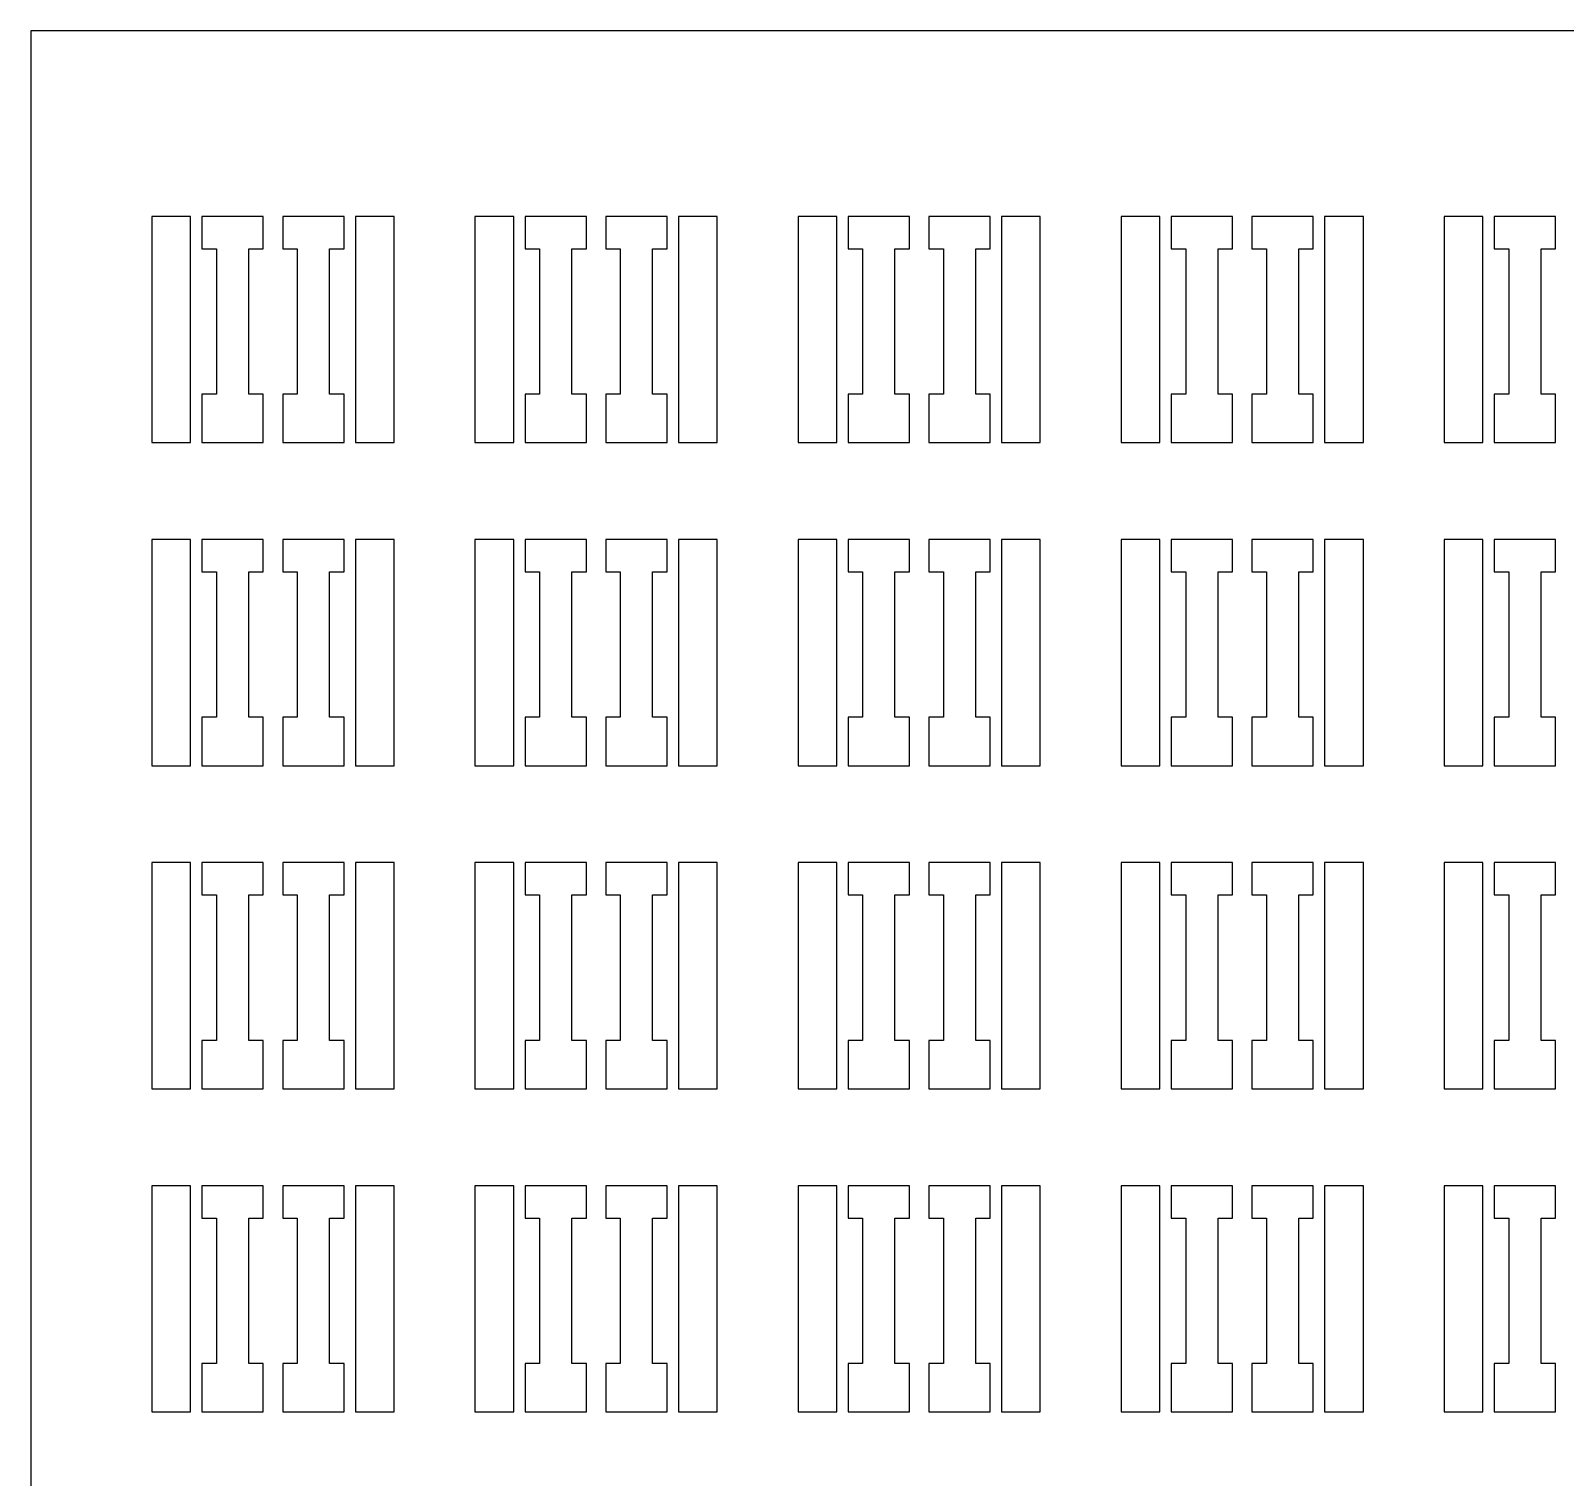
# Model space of a CAD drawing. Header units: millimetres. Extents: x -663 to 207, y 62 to 291.
# Drawn here: x -322.8 to -227.8, y 167.5 to 257 of the extents above; entities that cross this region are included whole.
import ezdxf

# ---------------------------------------------------------------- set-up
doc = ezdxf.new("R2010")
doc.units = ezdxf.units.MM
doc.layers.add('MASK', color=3, linetype='Continuous')

msp = doc.modelspace()

# ---------------------------------------------------------------- linework, layer by layer
at = {"layer": 'MASK'}
for points in [[(-132.846981, 257.048787), (-322.846981, 257.048787)], [(-322.846981, 257.048787), (-322.846981, 62.048787)], [(-315.346981, 245.548787), (-315.346981, 231.548787)], [(-312.946981, 245.548787), (-315.346981, 245.548787)], [(-312.946981, 231.548787), (-312.946981, 245.548787)], [(-312.246981, 245.548787), (-312.246981, 243.548787)], [(-308.446981, 245.548787), (-312.246981, 245.548787)], [(-308.446981, 243.548787), (-308.446981, 245.548787)], [(-307.246981, 245.548787), (-307.246981, 243.548787)], [(-303.446981, 245.548787), (-307.246981, 245.548787)], [(-303.446981, 243.548787), (-303.446981, 245.548787)], [(-302.746981, 245.548787), (-302.746981, 231.548787)], [(-300.346981, 245.548787), (-302.746981, 245.548787)], [(-300.346981, 231.548787), (-300.346981, 245.548787)], [(-295.346981, 245.548787), (-295.346981, 231.548787)], [(-292.946981, 245.548787), (-295.346981, 245.548787)], [(-292.946981, 231.548787), (-292.946981, 245.548787)], [(-292.246981, 245.548787), (-292.246981, 243.548787)], [(-288.446981, 245.548787), (-292.246981, 245.548787)], [(-288.446981, 243.548787), (-288.446981, 245.548787)], [(-287.246981, 245.548787), (-287.246981, 243.548787)], [(-283.446981, 245.548787), (-287.246981, 245.548787)], [(-283.446981, 243.548787), (-283.446981, 245.548787)], [(-282.746981, 245.548787), (-282.746981, 231.548787)], [(-280.346981, 245.548787), (-282.746981, 245.548787)], [(-280.346981, 231.548787), (-280.346981, 245.548787)], [(-275.346981, 245.548787), (-275.346981, 231.548787)], [(-272.946981, 245.548787), (-275.346981, 245.548787)], [(-272.946981, 231.548787), (-272.946981, 245.548787)], [(-272.246981, 245.548787), (-272.246981, 243.548787)], [(-268.446981, 245.548787), (-272.246981, 245.548787)], [(-268.446981, 243.548787), (-268.446981, 245.548787)], [(-267.246981, 245.548787), (-267.246981, 243.548787)], [(-263.446981, 245.548787), (-267.246981, 245.548787)], [(-263.446981, 243.548787), (-263.446981, 245.548787)], [(-262.746981, 245.548787), (-262.746981, 231.548787)], [(-260.346981, 245.548787), (-262.746981, 245.548787)], [(-260.346981, 231.548787), (-260.346981, 245.548787)], [(-255.346981, 245.548787), (-255.346981, 231.548787)], [(-252.946981, 245.548787), (-255.346981, 245.548787)], [(-252.946981, 231.548787), (-252.946981, 245.548787)], [(-252.246981, 245.548787), (-252.246981, 243.548787)], [(-248.446981, 245.548787), (-252.246981, 245.548787)], [(-248.446981, 243.548787), (-248.446981, 245.548787)], [(-247.246981, 245.548787), (-247.246981, 243.548787)], [(-243.446981, 245.548787), (-247.246981, 245.548787)], [(-243.446981, 243.548787), (-243.446981, 245.548787)], [(-242.746981, 245.548787), (-242.746981, 231.548787)], [(-240.346981, 245.548787), (-242.746981, 245.548787)], [(-240.346981, 231.548787), (-240.346981, 245.548787)], [(-235.346981, 245.548787), (-235.346981, 231.548787)], [(-232.946981, 245.548787), (-235.346981, 245.548787)], [(-232.946981, 231.548787), (-232.946981, 245.548787)], [(-232.246981, 245.548787), (-232.246981, 243.548787)], [(-228.446981, 245.548787), (-232.246981, 245.548787)], [(-228.446981, 243.548787), (-228.446981, 245.548787)], [(-312.246981, 243.548787), (-311.346981, 243.548787)], [(-311.346981, 243.548787), (-311.346981, 234.548787)], [(-309.346981, 234.548232), (-309.346981, 243.548787)], [(-309.346981, 243.548787), (-308.446981, 243.548787)], [(-307.246981, 243.548787), (-306.346981, 243.548787)], [(-306.346981, 243.548787), (-306.346981, 234.548787)], [(-304.346981, 234.548232), (-304.346981, 243.548787)], [(-304.346981, 243.548787), (-303.446981, 243.548787)], [(-292.246981, 243.548787), (-291.346981, 243.548787)], [(-291.346981, 243.548787), (-291.346981, 234.548787)], [(-289.346981, 234.548232), (-289.346981, 243.548787)], [(-289.346981, 243.548787), (-288.446981, 243.548787)], [(-287.246981, 243.548787), (-286.346981, 243.548787)], [(-286.346981, 243.548787), (-286.346981, 234.548787)], [(-284.346981, 234.548232), (-284.346981, 243.548787)], [(-284.346981, 243.548787), (-283.446981, 243.548787)], [(-272.246981, 243.548787), (-271.346981, 243.548787)], [(-271.346981, 243.548787), (-271.346981, 234.548787)], [(-269.346981, 234.548232), (-269.346981, 243.548787)], [(-269.346981, 243.548787), (-268.446981, 243.548787)], [(-267.246981, 243.548787), (-266.346981, 243.548787)], [(-266.346981, 243.548787), (-266.346981, 234.548787)], [(-264.346981, 234.548232), (-264.346981, 243.548787)], [(-264.346981, 243.548787), (-263.446981, 243.548787)], [(-252.246981, 243.548787), (-251.346981, 243.548787)], [(-251.346981, 243.548787), (-251.346981, 234.548787)], [(-249.346981, 234.548232), (-249.346981, 243.548787)], [(-249.346981, 243.548787), (-248.446981, 243.548787)], [(-247.246981, 243.548787), (-246.346981, 243.548787)], [(-246.346981, 243.548787), (-246.346981, 234.548787)], [(-244.346981, 234.548232), (-244.346981, 243.548787)], [(-244.346981, 243.548787), (-243.446981, 243.548787)], [(-232.246981, 243.548787), (-231.346981, 243.548787)], [(-231.346981, 243.548787), (-231.346981, 234.548787)], [(-229.346981, 234.548232), (-229.346981, 243.548787)], [(-229.346981, 243.548787), (-228.446981, 243.548787)], [(-312.246981, 234.548787), (-312.246981, 231.548787)], [(-311.346981, 234.548787), (-312.246981, 234.548787)], [(-308.446981, 234.548232), (-309.346981, 234.548232)], [(-308.446981, 231.548787), (-308.446981, 234.548232)], [(-307.246981, 234.548787), (-307.246981, 231.548787)], [(-306.346981, 234.548787), (-307.246981, 234.548787)], [(-303.446981, 234.548232), (-304.346981, 234.548232)], [(-303.446981, 231.548787), (-303.446981, 234.548232)], [(-292.246981, 234.548787), (-292.246981, 231.548787)], [(-291.346981, 234.548787), (-292.246981, 234.548787)], [(-288.446981, 234.548232), (-289.346981, 234.548232)], [(-288.446981, 231.548787), (-288.446981, 234.548232)], [(-287.246981, 234.548787), (-287.246981, 231.548787)], [(-286.346981, 234.548787), (-287.246981, 234.548787)], [(-283.446981, 234.548232), (-284.346981, 234.548232)], [(-283.446981, 231.548787), (-283.446981, 234.548232)], [(-272.246981, 234.548787), (-272.246981, 231.548787)], [(-271.346981, 234.548787), (-272.246981, 234.548787)], [(-268.446981, 234.548232), (-269.346981, 234.548232)], [(-268.446981, 231.548787), (-268.446981, 234.548232)], [(-267.246981, 234.548787), (-267.246981, 231.548787)], [(-266.346981, 234.548787), (-267.246981, 234.548787)], [(-263.446981, 234.548232), (-264.346981, 234.548232)], [(-263.446981, 231.548787), (-263.446981, 234.548232)], [(-252.246981, 234.548787), (-252.246981, 231.548787)], [(-251.346981, 234.548787), (-252.246981, 234.548787)], [(-248.446981, 234.548232), (-249.346981, 234.548232)], [(-248.446981, 231.548787), (-248.446981, 234.548232)], [(-247.246981, 234.548787), (-247.246981, 231.548787)], [(-246.346981, 234.548787), (-247.246981, 234.548787)], [(-243.446981, 234.548232), (-244.346981, 234.548232)], [(-243.446981, 231.548787), (-243.446981, 234.548232)], [(-232.246981, 234.548787), (-232.246981, 231.548787)], [(-231.346981, 234.548787), (-232.246981, 234.548787)], [(-228.446981, 234.548232), (-229.346981, 234.548232)], [(-228.446981, 231.548787), (-228.446981, 234.548232)], [(-315.346981, 231.548787), (-312.946981, 231.548787)], [(-312.246981, 231.548787), (-308.446981, 231.548787)], [(-307.246981, 231.548787), (-303.446981, 231.548787)], [(-302.746981, 231.548787), (-300.346981, 231.548787)], [(-295.346981, 231.548787), (-292.946981, 231.548787)], [(-292.246981, 231.548787), (-288.446981, 231.548787)], [(-287.246981, 231.548787), (-283.446981, 231.548787)], [(-282.746981, 231.548787), (-280.346981, 231.548787)], [(-275.346981, 231.548787), (-272.946981, 231.548787)], [(-272.246981, 231.548787), (-268.446981, 231.548787)], [(-267.246981, 231.548787), (-263.446981, 231.548787)], [(-262.746981, 231.548787), (-260.346981, 231.548787)], [(-255.346981, 231.548787), (-252.946981, 231.548787)], [(-252.246981, 231.548787), (-248.446981, 231.548787)], [(-247.246981, 231.548787), (-243.446981, 231.548787)], [(-242.746981, 231.548787), (-240.346981, 231.548787)], [(-235.346981, 231.548787), (-232.946981, 231.548787)], [(-232.246981, 231.548787), (-228.446981, 231.548787)], [(-315.346981, 225.548787), (-315.346981, 211.548787)], [(-312.946981, 225.548787), (-315.346981, 225.548787)], [(-312.946981, 211.548787), (-312.946981, 225.548787)], [(-312.246981, 225.548787), (-312.246981, 223.548787)], [(-308.446981, 225.548787), (-312.246981, 225.548787)], [(-308.446981, 223.548787), (-308.446981, 225.548787)], [(-307.246981, 225.548787), (-307.246981, 223.548787)], [(-303.446981, 225.548787), (-307.246981, 225.548787)], [(-303.446981, 223.548787), (-303.446981, 225.548787)], [(-302.746981, 225.548787), (-302.746981, 211.548787)], [(-300.346981, 225.548787), (-302.746981, 225.548787)], [(-300.346981, 211.548787), (-300.346981, 225.548787)], [(-295.346981, 225.548787), (-295.346981, 211.548787)], [(-292.946981, 225.548787), (-295.346981, 225.548787)], [(-292.946981, 211.548787), (-292.946981, 225.548787)], [(-292.246981, 225.548787), (-292.246981, 223.548787)], [(-288.446981, 225.548787), (-292.246981, 225.548787)], [(-288.446981, 223.548787), (-288.446981, 225.548787)], [(-287.246981, 225.548787), (-287.246981, 223.548787)], [(-283.446981, 225.548787), (-287.246981, 225.548787)], [(-283.446981, 223.548787), (-283.446981, 225.548787)], [(-282.746981, 225.548787), (-282.746981, 211.548787)], [(-280.346981, 225.548787), (-282.746981, 225.548787)], [(-280.346981, 211.548787), (-280.346981, 225.548787)], [(-275.346981, 225.548787), (-275.346981, 211.548787)], [(-272.946981, 225.548787), (-275.346981, 225.548787)], [(-272.946981, 211.548787), (-272.946981, 225.548787)], [(-272.246981, 225.548787), (-272.246981, 223.548787)], [(-268.446981, 225.548787), (-272.246981, 225.548787)], [(-268.446981, 223.548787), (-268.446981, 225.548787)], [(-267.246981, 225.548787), (-267.246981, 223.548787)], [(-263.446981, 225.548787), (-267.246981, 225.548787)], [(-263.446981, 223.548787), (-263.446981, 225.548787)], [(-262.746981, 225.548787), (-262.746981, 211.548787)], [(-260.346981, 225.548787), (-262.746981, 225.548787)], [(-260.346981, 211.548787), (-260.346981, 225.548787)], [(-255.346981, 225.548787), (-255.346981, 211.548787)], [(-252.946981, 225.548787), (-255.346981, 225.548787)], [(-252.946981, 211.548787), (-252.946981, 225.548787)], [(-252.246981, 225.548787), (-252.246981, 223.548787)], [(-248.446981, 225.548787), (-252.246981, 225.548787)], [(-248.446981, 223.548787), (-248.446981, 225.548787)], [(-247.246981, 225.548787), (-247.246981, 223.548787)], [(-243.446981, 225.548787), (-247.246981, 225.548787)], [(-243.446981, 223.548787), (-243.446981, 225.548787)], [(-242.746981, 225.548787), (-242.746981, 211.548787)], [(-240.346981, 225.548787), (-242.746981, 225.548787)], [(-240.346981, 211.548787), (-240.346981, 225.548787)], [(-235.346981, 225.548787), (-235.346981, 211.548787)], [(-232.946981, 225.548787), (-235.346981, 225.548787)], [(-232.946981, 211.548787), (-232.946981, 225.548787)], [(-232.246981, 225.548787), (-232.246981, 223.548787)], [(-228.446981, 225.548787), (-232.246981, 225.548787)], [(-228.446981, 223.548787), (-228.446981, 225.548787)], [(-312.246981, 223.548787), (-311.346981, 223.548787)], [(-311.346981, 223.548787), (-311.346981, 214.548787)], [(-309.346981, 214.548232), (-309.346981, 223.548787)], [(-309.346981, 223.548787), (-308.446981, 223.548787)], [(-307.246981, 223.548787), (-306.346981, 223.548787)], [(-306.346981, 223.548787), (-306.346981, 214.548787)], [(-304.346981, 214.548232), (-304.346981, 223.548787)], [(-304.346981, 223.548787), (-303.446981, 223.548787)], [(-292.246981, 223.548787), (-291.346981, 223.548787)], [(-291.346981, 223.548787), (-291.346981, 214.548787)], [(-289.346981, 214.548232), (-289.346981, 223.548787)], [(-289.346981, 223.548787), (-288.446981, 223.548787)], [(-287.246981, 223.548787), (-286.346981, 223.548787)], [(-286.346981, 223.548787), (-286.346981, 214.548787)], [(-284.346981, 214.548232), (-284.346981, 223.548787)], [(-284.346981, 223.548787), (-283.446981, 223.548787)], [(-272.246981, 223.548787), (-271.346981, 223.548787)], [(-271.346981, 223.548787), (-271.346981, 214.548787)], [(-269.346981, 214.548232), (-269.346981, 223.548787)], [(-269.346981, 223.548787), (-268.446981, 223.548787)], [(-267.246981, 223.548787), (-266.346981, 223.548787)], [(-266.346981, 223.548787), (-266.346981, 214.548787)], [(-264.346981, 214.548232), (-264.346981, 223.548787)], [(-264.346981, 223.548787), (-263.446981, 223.548787)], [(-252.246981, 223.548787), (-251.346981, 223.548787)], [(-251.346981, 223.548787), (-251.346981, 214.548787)], [(-249.346981, 214.548232), (-249.346981, 223.548787)], [(-249.346981, 223.548787), (-248.446981, 223.548787)], [(-247.246981, 223.548787), (-246.346981, 223.548787)], [(-246.346981, 223.548787), (-246.346981, 214.548787)], [(-244.346981, 214.548232), (-244.346981, 223.548787)], [(-244.346981, 223.548787), (-243.446981, 223.548787)], [(-232.246981, 223.548787), (-231.346981, 223.548787)], [(-231.346981, 223.548787), (-231.346981, 214.548787)], [(-229.346981, 214.548232), (-229.346981, 223.548787)], [(-229.346981, 223.548787), (-228.446981, 223.548787)], [(-312.246981, 214.548787), (-312.246981, 211.548787)], [(-311.346981, 214.548787), (-312.246981, 214.548787)], [(-308.446981, 214.548232), (-309.346981, 214.548232)], [(-308.446981, 211.548787), (-308.446981, 214.548232)], [(-307.246981, 214.548787), (-307.246981, 211.548787)], [(-306.346981, 214.548787), (-307.246981, 214.548787)], [(-303.446981, 214.548232), (-304.346981, 214.548232)], [(-303.446981, 211.548787), (-303.446981, 214.548232)], [(-292.246981, 214.548787), (-292.246981, 211.548787)], [(-291.346981, 214.548787), (-292.246981, 214.548787)], [(-288.446981, 214.548232), (-289.346981, 214.548232)], [(-288.446981, 211.548787), (-288.446981, 214.548232)], [(-287.246981, 214.548787), (-287.246981, 211.548787)], [(-286.346981, 214.548787), (-287.246981, 214.548787)], [(-283.446981, 214.548232), (-284.346981, 214.548232)], [(-283.446981, 211.548787), (-283.446981, 214.548232)], [(-272.246981, 214.548787), (-272.246981, 211.548787)], [(-271.346981, 214.548787), (-272.246981, 214.548787)], [(-268.446981, 214.548232), (-269.346981, 214.548232)], [(-268.446981, 211.548787), (-268.446981, 214.548232)], [(-267.246981, 214.548787), (-267.246981, 211.548787)], [(-266.346981, 214.548787), (-267.246981, 214.548787)], [(-263.446981, 214.548232), (-264.346981, 214.548232)], [(-263.446981, 211.548787), (-263.446981, 214.548232)], [(-252.246981, 214.548787), (-252.246981, 211.548787)], [(-251.346981, 214.548787), (-252.246981, 214.548787)], [(-248.446981, 214.548232), (-249.346981, 214.548232)], [(-248.446981, 211.548787), (-248.446981, 214.548232)], [(-247.246981, 214.548787), (-247.246981, 211.548787)], [(-246.346981, 214.548787), (-247.246981, 214.548787)], [(-243.446981, 214.548232), (-244.346981, 214.548232)], [(-243.446981, 211.548787), (-243.446981, 214.548232)], [(-232.246981, 214.548787), (-232.246981, 211.548787)], [(-231.346981, 214.548787), (-232.246981, 214.548787)], [(-228.446981, 214.548232), (-229.346981, 214.548232)], [(-228.446981, 211.548787), (-228.446981, 214.548232)], [(-315.346981, 211.548787), (-312.946981, 211.548787)], [(-312.246981, 211.548787), (-308.446981, 211.548787)], [(-307.246981, 211.548787), (-303.446981, 211.548787)], [(-302.746981, 211.548787), (-300.346981, 211.548787)], [(-295.346981, 211.548787), (-292.946981, 211.548787)], [(-292.246981, 211.548787), (-288.446981, 211.548787)], [(-287.246981, 211.548787), (-283.446981, 211.548787)], [(-282.746981, 211.548787), (-280.346981, 211.548787)], [(-275.346981, 211.548787), (-272.946981, 211.548787)], [(-272.246981, 211.548787), (-268.446981, 211.548787)], [(-267.246981, 211.548787), (-263.446981, 211.548787)], [(-262.746981, 211.548787), (-260.346981, 211.548787)], [(-255.346981, 211.548787), (-252.946981, 211.548787)], [(-252.246981, 211.548787), (-248.446981, 211.548787)], [(-247.246981, 211.548787), (-243.446981, 211.548787)], [(-242.746981, 211.548787), (-240.346981, 211.548787)], [(-235.346981, 211.548787), (-232.946981, 211.548787)], [(-232.246981, 211.548787), (-228.446981, 211.548787)], [(-315.346981, 205.548787), (-315.346981, 191.548787)], [(-312.946981, 205.548787), (-315.346981, 205.548787)], [(-312.946981, 191.548787), (-312.946981, 205.548787)], [(-312.246981, 205.548787), (-312.246981, 203.548787)], [(-308.446981, 205.548787), (-312.246981, 205.548787)], [(-308.446981, 203.548787), (-308.446981, 205.548787)], [(-307.246981, 205.548787), (-307.246981, 203.548787)], [(-303.446981, 205.548787), (-307.246981, 205.548787)], [(-303.446981, 203.548787), (-303.446981, 205.548787)], [(-302.746981, 205.548787), (-302.746981, 191.548787)], [(-300.346981, 205.548787), (-302.746981, 205.548787)], [(-300.346981, 191.548787), (-300.346981, 205.548787)], [(-295.346981, 205.548787), (-295.346981, 191.548787)], [(-292.946981, 205.548787), (-295.346981, 205.548787)], [(-292.946981, 191.548787), (-292.946981, 205.548787)], [(-292.246981, 205.548787), (-292.246981, 203.548787)], [(-288.446981, 205.548787), (-292.246981, 205.548787)], [(-288.446981, 203.548787), (-288.446981, 205.548787)], [(-287.246981, 205.548787), (-287.246981, 203.548787)], [(-283.446981, 205.548787), (-287.246981, 205.548787)], [(-283.446981, 203.548787), (-283.446981, 205.548787)], [(-282.746981, 205.548787), (-282.746981, 191.548787)], [(-280.346981, 205.548787), (-282.746981, 205.548787)], [(-280.346981, 191.548787), (-280.346981, 205.548787)], [(-275.346981, 205.548787), (-275.346981, 191.548787)], [(-272.946981, 205.548787), (-275.346981, 205.548787)], [(-272.946981, 191.548787), (-272.946981, 205.548787)], [(-272.246981, 205.548787), (-272.246981, 203.548787)], [(-268.446981, 205.548787), (-272.246981, 205.548787)], [(-268.446981, 203.548787), (-268.446981, 205.548787)], [(-267.246981, 205.548787), (-267.246981, 203.548787)], [(-263.446981, 205.548787), (-267.246981, 205.548787)], [(-263.446981, 203.548787), (-263.446981, 205.548787)], [(-262.746981, 205.548787), (-262.746981, 191.548787)], [(-260.346981, 205.548787), (-262.746981, 205.548787)], [(-260.346981, 191.548787), (-260.346981, 205.548787)], [(-255.346981, 205.548787), (-255.346981, 191.548787)], [(-252.946981, 205.548787), (-255.346981, 205.548787)], [(-252.946981, 191.548787), (-252.946981, 205.548787)], [(-252.246981, 205.548787), (-252.246981, 203.548787)], [(-248.446981, 205.548787), (-252.246981, 205.548787)], [(-248.446981, 203.548787), (-248.446981, 205.548787)], [(-247.246981, 205.548787), (-247.246981, 203.548787)], [(-243.446981, 205.548787), (-247.246981, 205.548787)], [(-243.446981, 203.548787), (-243.446981, 205.548787)], [(-242.746981, 205.548787), (-242.746981, 191.548787)], [(-240.346981, 205.548787), (-242.746981, 205.548787)], [(-240.346981, 191.548787), (-240.346981, 205.548787)], [(-235.346981, 205.548787), (-235.346981, 191.548787)], [(-232.946981, 205.548787), (-235.346981, 205.548787)], [(-232.946981, 191.548787), (-232.946981, 205.548787)], [(-232.246981, 205.548787), (-232.246981, 203.548787)], [(-228.446981, 205.548787), (-232.246981, 205.548787)], [(-228.446981, 203.548787), (-228.446981, 205.548787)], [(-312.246981, 203.548787), (-311.346981, 203.548787)], [(-311.346981, 203.548787), (-311.346981, 194.548787)], [(-309.346981, 194.548232), (-309.346981, 203.548787)], [(-309.346981, 203.548787), (-308.446981, 203.548787)], [(-307.246981, 203.548787), (-306.346981, 203.548787)], [(-306.346981, 203.548787), (-306.346981, 194.548787)], [(-304.346981, 194.548232), (-304.346981, 203.548787)], [(-304.346981, 203.548787), (-303.446981, 203.548787)], [(-292.246981, 203.548787), (-291.346981, 203.548787)], [(-291.346981, 203.548787), (-291.346981, 194.548787)], [(-289.346981, 194.548232), (-289.346981, 203.548787)], [(-289.346981, 203.548787), (-288.446981, 203.548787)], [(-287.246981, 203.548787), (-286.346981, 203.548787)], [(-286.346981, 203.548787), (-286.346981, 194.548787)], [(-284.346981, 194.548232), (-284.346981, 203.548787)], [(-284.346981, 203.548787), (-283.446981, 203.548787)], [(-272.246981, 203.548787), (-271.346981, 203.548787)], [(-271.346981, 203.548787), (-271.346981, 194.548787)], [(-269.346981, 194.548232), (-269.346981, 203.548787)], [(-269.346981, 203.548787), (-268.446981, 203.548787)], [(-267.246981, 203.548787), (-266.346981, 203.548787)], [(-266.346981, 203.548787), (-266.346981, 194.548787)], [(-264.346981, 194.548232), (-264.346981, 203.548787)], [(-264.346981, 203.548787), (-263.446981, 203.548787)], [(-252.246981, 203.548787), (-251.346981, 203.548787)], [(-251.346981, 203.548787), (-251.346981, 194.548787)], [(-249.346981, 194.548232), (-249.346981, 203.548787)], [(-249.346981, 203.548787), (-248.446981, 203.548787)], [(-247.246981, 203.548787), (-246.346981, 203.548787)], [(-246.346981, 203.548787), (-246.346981, 194.548787)], [(-244.346981, 194.548232), (-244.346981, 203.548787)], [(-244.346981, 203.548787), (-243.446981, 203.548787)], [(-232.246981, 203.548787), (-231.346981, 203.548787)], [(-231.346981, 203.548787), (-231.346981, 194.548787)], [(-229.346981, 194.548232), (-229.346981, 203.548787)], [(-229.346981, 203.548787), (-228.446981, 203.548787)], [(-312.246981, 194.548787), (-312.246981, 191.548787)], [(-311.346981, 194.548787), (-312.246981, 194.548787)], [(-308.446981, 194.548232), (-309.346981, 194.548232)], [(-308.446981, 191.548787), (-308.446981, 194.548232)], [(-307.246981, 194.548787), (-307.246981, 191.548787)], [(-306.346981, 194.548787), (-307.246981, 194.548787)], [(-303.446981, 194.548232), (-304.346981, 194.548232)], [(-303.446981, 191.548787), (-303.446981, 194.548232)], [(-292.246981, 194.548787), (-292.246981, 191.548787)], [(-291.346981, 194.548787), (-292.246981, 194.548787)], [(-288.446981, 194.548232), (-289.346981, 194.548232)], [(-288.446981, 191.548787), (-288.446981, 194.548232)], [(-287.246981, 194.548787), (-287.246981, 191.548787)], [(-286.346981, 194.548787), (-287.246981, 194.548787)], [(-283.446981, 194.548232), (-284.346981, 194.548232)], [(-283.446981, 191.548787), (-283.446981, 194.548232)], [(-272.246981, 194.548787), (-272.246981, 191.548787)], [(-271.346981, 194.548787), (-272.246981, 194.548787)], [(-268.446981, 194.548232), (-269.346981, 194.548232)], [(-268.446981, 191.548787), (-268.446981, 194.548232)], [(-267.246981, 194.548787), (-267.246981, 191.548787)], [(-266.346981, 194.548787), (-267.246981, 194.548787)], [(-263.446981, 194.548232), (-264.346981, 194.548232)], [(-263.446981, 191.548787), (-263.446981, 194.548232)], [(-252.246981, 194.548787), (-252.246981, 191.548787)], [(-251.346981, 194.548787), (-252.246981, 194.548787)], [(-248.446981, 194.548232), (-249.346981, 194.548232)], [(-248.446981, 191.548787), (-248.446981, 194.548232)], [(-247.246981, 194.548787), (-247.246981, 191.548787)], [(-246.346981, 194.548787), (-247.246981, 194.548787)], [(-243.446981, 194.548232), (-244.346981, 194.548232)], [(-243.446981, 191.548787), (-243.446981, 194.548232)], [(-232.246981, 194.548787), (-232.246981, 191.548787)], [(-231.346981, 194.548787), (-232.246981, 194.548787)], [(-228.446981, 194.548232), (-229.346981, 194.548232)], [(-228.446981, 191.548787), (-228.446981, 194.548232)], [(-315.346981, 191.548787), (-312.946981, 191.548787)], [(-312.246981, 191.548787), (-308.446981, 191.548787)], [(-307.246981, 191.548787), (-303.446981, 191.548787)], [(-302.746981, 191.548787), (-300.346981, 191.548787)], [(-295.346981, 191.548787), (-292.946981, 191.548787)], [(-292.246981, 191.548787), (-288.446981, 191.548787)], [(-287.246981, 191.548787), (-283.446981, 191.548787)], [(-282.746981, 191.548787), (-280.346981, 191.548787)], [(-275.346981, 191.548787), (-272.946981, 191.548787)], [(-272.246981, 191.548787), (-268.446981, 191.548787)], [(-267.246981, 191.548787), (-263.446981, 191.548787)], [(-262.746981, 191.548787), (-260.346981, 191.548787)], [(-255.346981, 191.548787), (-252.946981, 191.548787)], [(-252.246981, 191.548787), (-248.446981, 191.548787)], [(-247.246981, 191.548787), (-243.446981, 191.548787)], [(-242.746981, 191.548787), (-240.346981, 191.548787)], [(-235.346981, 191.548787), (-232.946981, 191.548787)], [(-232.246981, 191.548787), (-228.446981, 191.548787)], [(-315.346981, 185.548787), (-315.346981, 171.548787)], [(-312.946981, 185.548787), (-315.346981, 185.548787)], [(-312.946981, 171.548787), (-312.946981, 185.548787)], [(-312.246981, 185.548787), (-312.246981, 183.548787)], [(-308.446981, 185.548787), (-312.246981, 185.548787)], [(-308.446981, 183.548787), (-308.446981, 185.548787)], [(-307.246981, 185.548787), (-307.246981, 183.548787)], [(-303.446981, 185.548787), (-307.246981, 185.548787)], [(-303.446981, 183.548787), (-303.446981, 185.548787)], [(-302.746981, 185.548787), (-302.746981, 171.548787)], [(-300.346981, 185.548787), (-302.746981, 185.548787)], [(-300.346981, 171.548787), (-300.346981, 185.548787)], [(-295.346981, 185.548787), (-295.346981, 171.548787)], [(-292.946981, 185.548787), (-295.346981, 185.548787)], [(-292.946981, 171.548787), (-292.946981, 185.548787)], [(-292.246981, 185.548787), (-292.246981, 183.548787)], [(-288.446981, 185.548787), (-292.246981, 185.548787)], [(-288.446981, 183.548787), (-288.446981, 185.548787)], [(-287.246981, 185.548787), (-287.246981, 183.548787)], [(-283.446981, 185.548787), (-287.246981, 185.548787)], [(-283.446981, 183.548787), (-283.446981, 185.548787)], [(-282.746981, 185.548787), (-282.746981, 171.548787)], [(-280.346981, 185.548787), (-282.746981, 185.548787)], [(-280.346981, 171.548787), (-280.346981, 185.548787)], [(-275.346981, 185.548787), (-275.346981, 171.548787)], [(-272.946981, 185.548787), (-275.346981, 185.548787)], [(-272.946981, 171.548787), (-272.946981, 185.548787)], [(-272.246981, 185.548787), (-272.246981, 183.548787)], [(-268.446981, 185.548787), (-272.246981, 185.548787)], [(-268.446981, 183.548787), (-268.446981, 185.548787)], [(-267.246981, 185.548787), (-267.246981, 183.548787)], [(-263.446981, 185.548787), (-267.246981, 185.548787)], [(-263.446981, 183.548787), (-263.446981, 185.548787)], [(-262.746981, 185.548787), (-262.746981, 171.548787)], [(-260.346981, 185.548787), (-262.746981, 185.548787)], [(-260.346981, 171.548787), (-260.346981, 185.548787)], [(-255.346981, 185.548787), (-255.346981, 171.548787)], [(-252.946981, 185.548787), (-255.346981, 185.548787)], [(-252.946981, 171.548787), (-252.946981, 185.548787)], [(-252.246981, 185.548787), (-252.246981, 183.548787)], [(-248.446981, 185.548787), (-252.246981, 185.548787)], [(-248.446981, 183.548787), (-248.446981, 185.548787)], [(-247.246981, 185.548787), (-247.246981, 183.548787)], [(-243.446981, 185.548787), (-247.246981, 185.548787)], [(-243.446981, 183.548787), (-243.446981, 185.548787)], [(-242.746981, 185.548787), (-242.746981, 171.548787)], [(-240.346981, 185.548787), (-242.746981, 185.548787)], [(-240.346981, 171.548787), (-240.346981, 185.548787)], [(-235.346981, 185.548787), (-235.346981, 171.548787)], [(-232.946981, 185.548787), (-235.346981, 185.548787)], [(-232.946981, 171.548787), (-232.946981, 185.548787)], [(-232.246981, 185.548787), (-232.246981, 183.548787)], [(-228.446981, 185.548787), (-232.246981, 185.548787)], [(-228.446981, 183.548787), (-228.446981, 185.548787)], [(-312.246981, 183.548787), (-311.346981, 183.548787)], [(-311.346981, 183.548787), (-311.346981, 174.548787)], [(-309.346981, 174.548232), (-309.346981, 183.548787)], [(-309.346981, 183.548787), (-308.446981, 183.548787)], [(-307.246981, 183.548787), (-306.346981, 183.548787)], [(-306.346981, 183.548787), (-306.346981, 174.548787)], [(-304.346981, 174.548232), (-304.346981, 183.548787)], [(-304.346981, 183.548787), (-303.446981, 183.548787)], [(-292.246981, 183.548787), (-291.346981, 183.548787)], [(-291.346981, 183.548787), (-291.346981, 174.548787)], [(-289.346981, 174.548232), (-289.346981, 183.548787)], [(-289.346981, 183.548787), (-288.446981, 183.548787)], [(-287.246981, 183.548787), (-286.346981, 183.548787)], [(-286.346981, 183.548787), (-286.346981, 174.548787)], [(-284.346981, 174.548232), (-284.346981, 183.548787)], [(-284.346981, 183.548787), (-283.446981, 183.548787)], [(-272.246981, 183.548787), (-271.346981, 183.548787)], [(-271.346981, 183.548787), (-271.346981, 174.548787)], [(-269.346981, 174.548232), (-269.346981, 183.548787)], [(-269.346981, 183.548787), (-268.446981, 183.548787)], [(-267.246981, 183.548787), (-266.346981, 183.548787)], [(-266.346981, 183.548787), (-266.346981, 174.548787)], [(-264.346981, 174.548232), (-264.346981, 183.548787)], [(-264.346981, 183.548787), (-263.446981, 183.548787)], [(-252.246981, 183.548787), (-251.346981, 183.548787)], [(-251.346981, 183.548787), (-251.346981, 174.548787)], [(-249.346981, 174.548232), (-249.346981, 183.548787)], [(-249.346981, 183.548787), (-248.446981, 183.548787)], [(-247.246981, 183.548787), (-246.346981, 183.548787)], [(-246.346981, 183.548787), (-246.346981, 174.548787)], [(-244.346981, 174.548232), (-244.346981, 183.548787)], [(-244.346981, 183.548787), (-243.446981, 183.548787)], [(-232.246981, 183.548787), (-231.346981, 183.548787)], [(-231.346981, 183.548787), (-231.346981, 174.548787)], [(-229.346981, 174.548232), (-229.346981, 183.548787)], [(-229.346981, 183.548787), (-228.446981, 183.548787)], [(-312.246981, 174.548787), (-312.246981, 171.548787)], [(-311.346981, 174.548787), (-312.246981, 174.548787)], [(-308.446981, 174.548232), (-309.346981, 174.548232)], [(-308.446981, 171.548787), (-308.446981, 174.548232)], [(-307.246981, 174.548787), (-307.246981, 171.548787)], [(-306.346981, 174.548787), (-307.246981, 174.548787)], [(-303.446981, 174.548232), (-304.346981, 174.548232)], [(-303.446981, 171.548787), (-303.446981, 174.548232)], [(-292.246981, 174.548787), (-292.246981, 171.548787)], [(-291.346981, 174.548787), (-292.246981, 174.548787)], [(-288.446981, 174.548232), (-289.346981, 174.548232)], [(-288.446981, 171.548787), (-288.446981, 174.548232)], [(-287.246981, 174.548787), (-287.246981, 171.548787)], [(-286.346981, 174.548787), (-287.246981, 174.548787)], [(-283.446981, 174.548232), (-284.346981, 174.548232)], [(-283.446981, 171.548787), (-283.446981, 174.548232)], [(-272.246981, 174.548787), (-272.246981, 171.548787)], [(-271.346981, 174.548787), (-272.246981, 174.548787)], [(-268.446981, 174.548232), (-269.346981, 174.548232)], [(-268.446981, 171.548787), (-268.446981, 174.548232)], [(-267.246981, 174.548787), (-267.246981, 171.548787)], [(-266.346981, 174.548787), (-267.246981, 174.548787)], [(-263.446981, 174.548232), (-264.346981, 174.548232)], [(-263.446981, 171.548787), (-263.446981, 174.548232)], [(-252.246981, 174.548787), (-252.246981, 171.548787)], [(-251.346981, 174.548787), (-252.246981, 174.548787)], [(-248.446981, 174.548232), (-249.346981, 174.548232)], [(-248.446981, 171.548787), (-248.446981, 174.548232)], [(-247.246981, 174.548787), (-247.246981, 171.548787)], [(-246.346981, 174.548787), (-247.246981, 174.548787)], [(-243.446981, 174.548232), (-244.346981, 174.548232)], [(-243.446981, 171.548787), (-243.446981, 174.548232)], [(-232.246981, 174.548787), (-232.246981, 171.548787)], [(-231.346981, 174.548787), (-232.246981, 174.548787)], [(-228.446981, 174.548232), (-229.346981, 174.548232)], [(-228.446981, 171.548787), (-228.446981, 174.548232)], [(-315.346981, 171.548787), (-312.946981, 171.548787)], [(-312.246981, 171.548787), (-308.446981, 171.548787)], [(-307.246981, 171.548787), (-303.446981, 171.548787)], [(-302.746981, 171.548787), (-300.346981, 171.548787)], [(-295.346981, 171.548787), (-292.946981, 171.548787)], [(-292.246981, 171.548787), (-288.446981, 171.548787)], [(-287.246981, 171.548787), (-283.446981, 171.548787)], [(-282.746981, 171.548787), (-280.346981, 171.548787)], [(-275.346981, 171.548787), (-272.946981, 171.548787)], [(-272.246981, 171.548787), (-268.446981, 171.548787)], [(-267.246981, 171.548787), (-263.446981, 171.548787)], [(-262.746981, 171.548787), (-260.346981, 171.548787)], [(-255.346981, 171.548787), (-252.946981, 171.548787)], [(-252.246981, 171.548787), (-248.446981, 171.548787)], [(-247.246981, 171.548787), (-243.446981, 171.548787)], [(-242.746981, 171.548787), (-240.346981, 171.548787)], [(-235.346981, 171.548787), (-232.946981, 171.548787)], [(-232.246981, 171.548787), (-228.446981, 171.548787)]]:
    msp.add_lwpolyline(points, dxfattribs=at)

doc.saveas('drawing.dxf')
